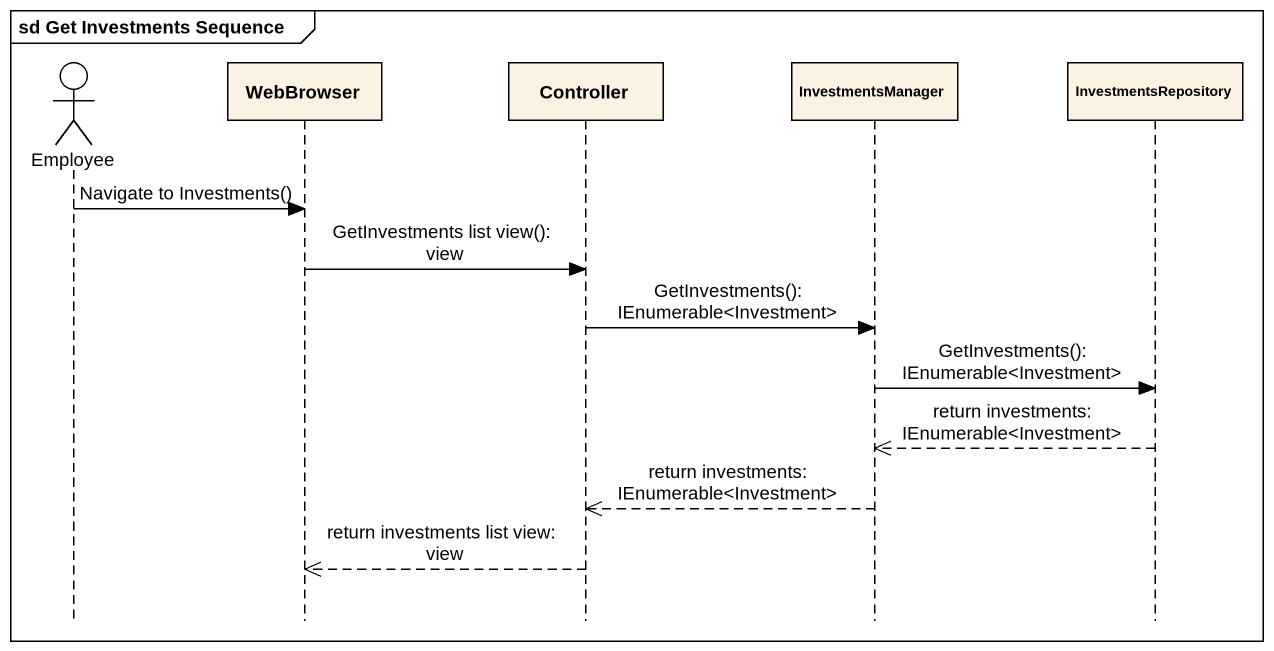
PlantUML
@startuml
mainframe sd Get Investments Sequence
hide footbox
actor Employee
participant WebBrowser
participant Controller
participant InvestmentsManager
participant InvestmentsRepository

Employee -> WebBrowser : Navigate to Investments()
WebBrowser -> Controller : GetInvestments list view(): view
Controller -> InvestmentsManager : GetInvestments(): IEnumerable<Investment>
InvestmentsManager -> InvestmentsRepository : GetInvestments(): IEnumerable<Investment>
InvestmentsRepository -->> InvestmentsManager : return investments: IEnumerable<Investment>
InvestmentsManager -->> Controller : return investments: IEnumerable<Investment>
Controller -->> WebBrowser : return investments list view: view
@enduml
